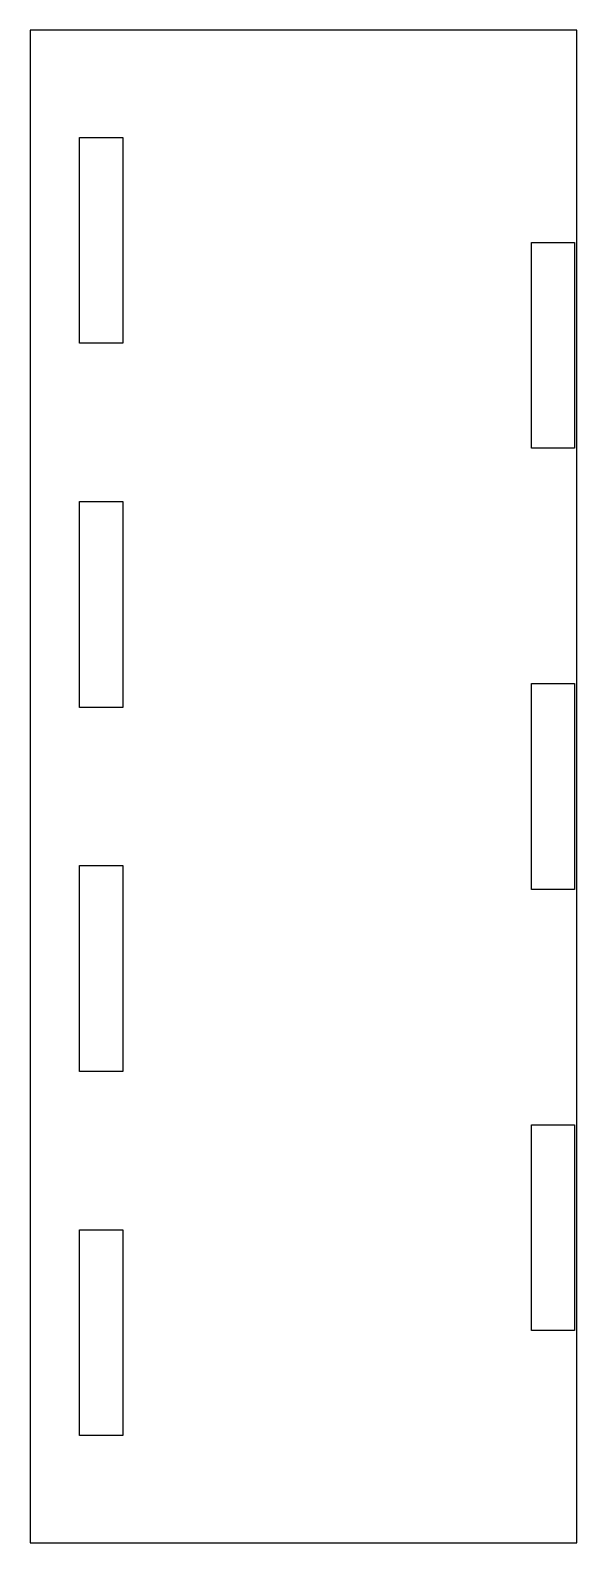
# Model space of a CAD drawing. Header units: millimetres. Extents: x 20.2 to 46.2, y -36 to 36.
import ezdxf

# ---------------------------------------------------------------- set-up
doc = ezdxf.new("R2010")
doc.units = ezdxf.units.MM

msp = doc.modelspace()

# ---------------------------------------------------------------- linework, layer by layer
at = {"color": 7, "linetype": 'Continuous', "lineweight": 25}
for p, q in [((46.25, 36), (20.25, 36)), ((20.25, 36), (20.25, -36)), ((46.25, -36), (46.25, 36)), ((44.1, 16.1), (44.1, 25.9)), ((44.1, 25.9), (46.15, 25.9)), ((46.15, 25.9), (46.15, 16.1)), ((46.15, 16.1), (44.1, 16.1)), ((44.1, -4.9), (44.1, 4.9)), ((44.1, 4.9), (46.15, 4.9)), ((46.15, 4.9), (46.15, -4.9)), ((46.15, -4.9), (44.1, -4.9)), ((44.1, -25.9), (44.1, -16.1)), ((44.1, -16.1), (46.15, -16.1)), ((46.15, -16.1), (46.15, -25.9)), ((46.15, -25.9), (44.1, -25.9)), ((20.25, -36), (46.25, -36))]:
    msp.add_line(p, q, dxfattribs=at)
for points in [[(22.6, 21.1), (22.6, 30.9)], [(22.6, 30.9), (24.65, 30.9)], [(24.65, 30.9), (24.65, 21.1)], [(24.65, 21.1), (22.6, 21.1)], [(22.6, 3.767), (22.6, 13.567)], [(22.6, 13.567), (24.65, 13.567)], [(24.65, 13.567), (24.65, 3.767)], [(24.65, 3.767), (22.6, 3.767)], [(22.6, -13.567), (22.6, -3.767)], [(22.6, -3.767), (24.65, -3.767)], [(24.65, -3.767), (24.65, -13.567)], [(24.65, -13.567), (22.6, -13.567)], [(22.6, -30.9), (22.6, -21.1)], [(22.6, -21.1), (24.65, -21.1)], [(24.65, -21.1), (24.65, -30.9)], [(24.65, -30.9), (22.6, -30.9)]]:
    msp.add_open_spline(points, degree=1, dxfattribs=at)

doc.saveas('drawing.dxf')
